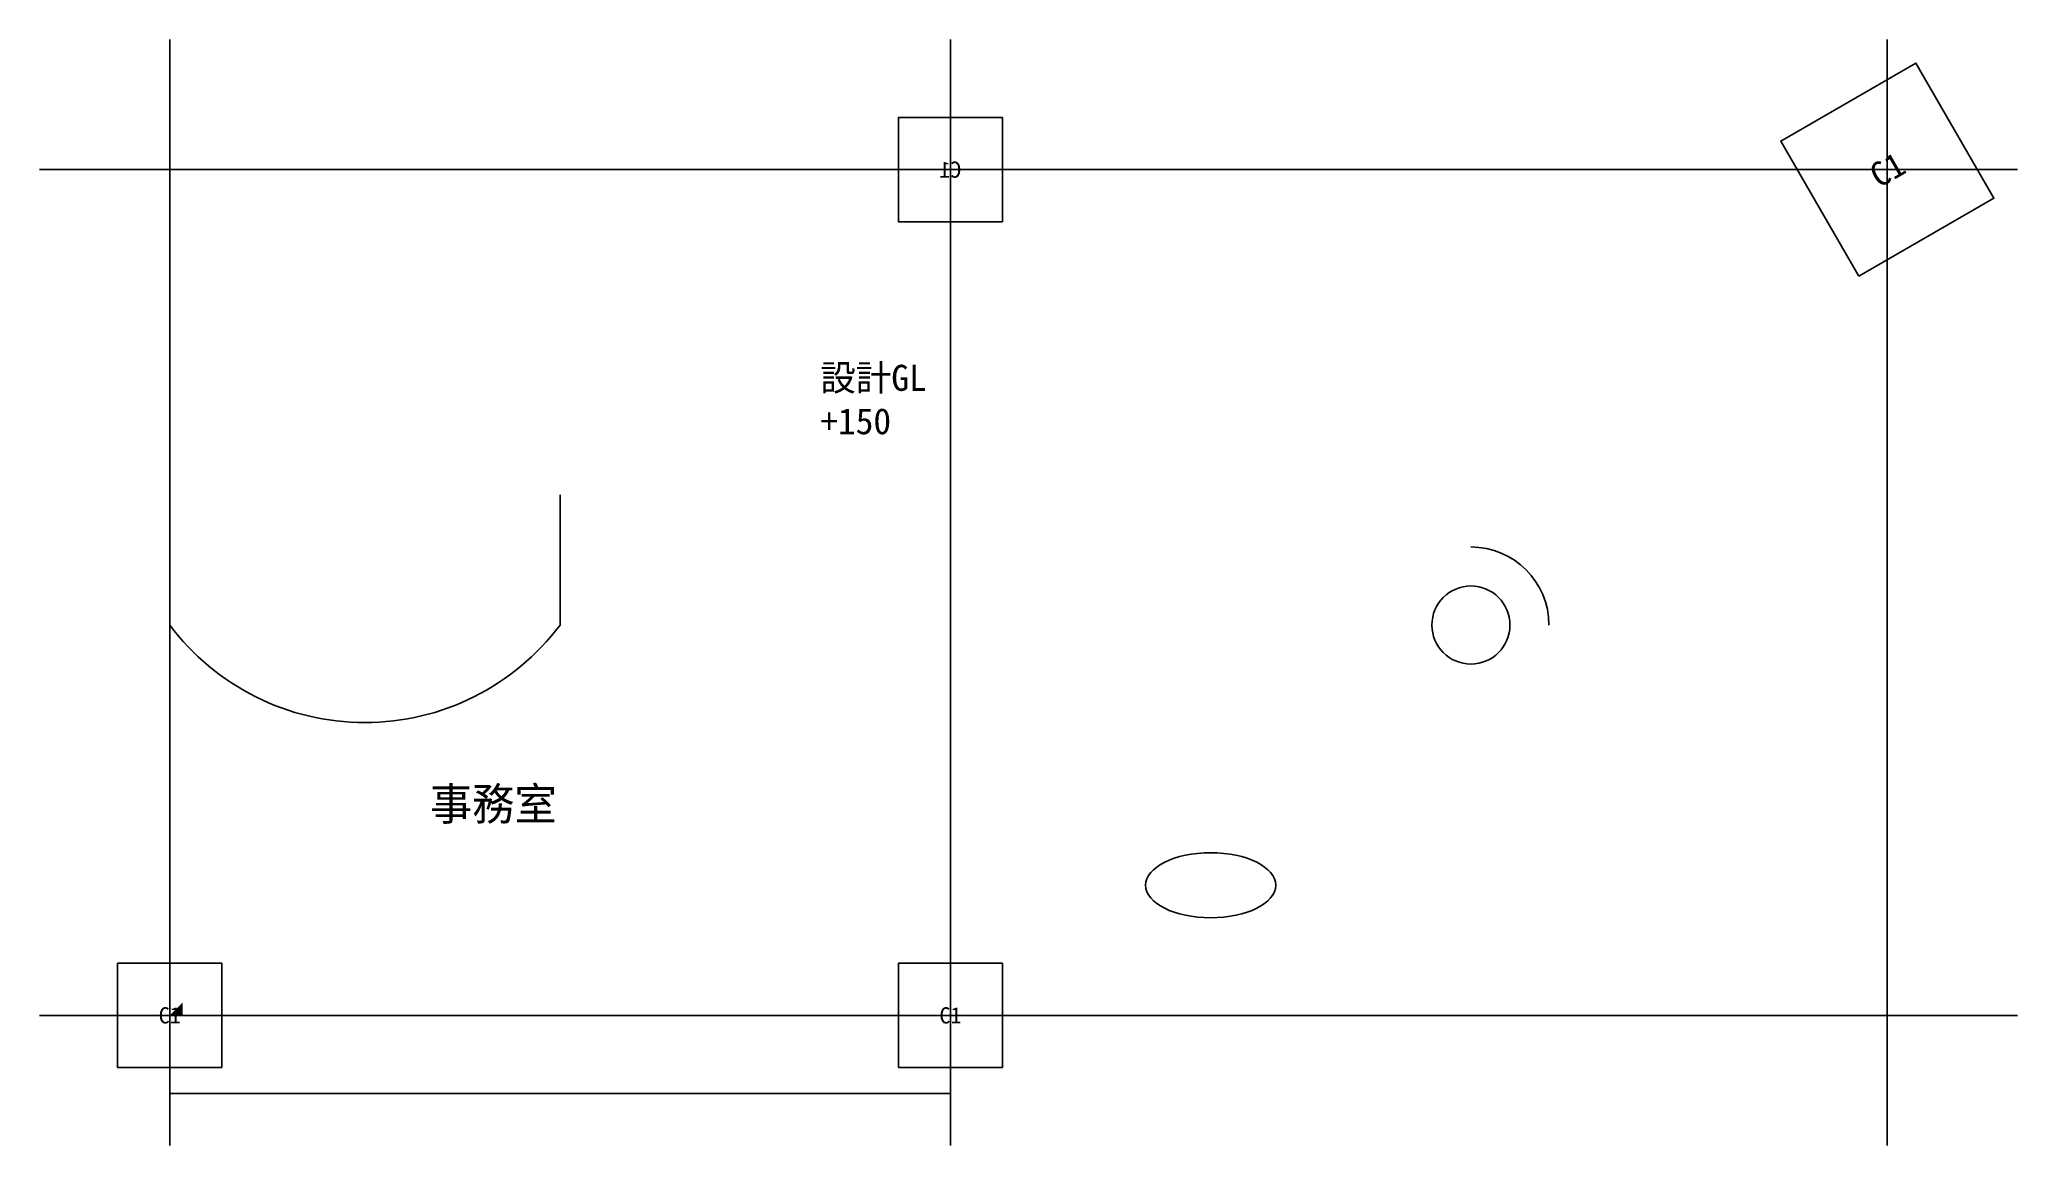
# Model space of a CAD drawing. Header units: millimetres. Extents: x -1000 to 14200, y -1000 to 7500.
import ezdxf
from ezdxf.enums import TextEntityAlignment as Align

# ---------------------------------------------------------------- set-up
doc = ezdxf.new("R2010")
doc.units = ezdxf.units.MM
doc.layers.add('躯体', color=7, linetype='Continuous')
doc.layers.add('通り芯', color=1, linetype='Continuous')
doc.styles.add('OpenSansCondensed-Light', font='OpenSansCondensed-Light.ttf')
doc.dimstyles.new('EZDXF', dxfattribs={"dimtxt": 0.25, "dimasz": 0.175, "dimexe": 0.375, "dimexo": 0.125, "dimgap": 0.1, "dimtad": 1, "dimlfac": 100, "dimzin": 12, "dimdsep": 46, "dimtxsty": 'OpenSansCondensed-Light', "dimblk": 'ARCHTICK', "dimcen": 2.5, "dimazin": 3, "dimtfac": 0.5, "dimtmove": 2, "dimatfit": 3})

# ---------------------------------------------------------------- blocks, each defined once
blk = doc.blocks.new('柱C1', base_point=(400, 400))
blk.add_lwpolyline([(0, 0), (800, 0), (800, 800), (0, 800)], close=True)
blk.add_text('C1', height=125).set_placement((400, 400), align=Align.MIDDLE_CENTER)
blk = doc.blocks.new('柱セット')
for p in [(0, 0), (6000, 0)]:
    blk.add_blockref('柱C1', p)
blk = doc.blocks.new('_ARCHTICK')
at = {"color": 0, "linetype": 'BYBLOCK', "const_width": 0.15}
blk.add_lwpolyline([(-0.5, -0.5), (0.5, 0.5)], dxfattribs=at)

msp = doc.modelspace()

# ---------------------------------------------------------------- hatches: boundary and pattern name
msp.add_hatch(color=2).paths.add_polyline_path([(0, 0), (100, 0), (100, 100)])

# ---------------------------------------------------------------- linework, layer by layer
at = {"layer": '躯体'}
msp.add_lwpolyline([(0, 3000, 0.5), (3000, 3000), (3000, 4000)], format="xyb", dxfattribs=at)
msp.add_circle((10000, 3000), 300, dxfattribs=at)
msp.add_arc((10000, 3000), 600, 0, 90, dxfattribs=at)
msp.add_ellipse((8000, 1000), major_axis=(500, 0), ratio=0.5, dxfattribs=at)
at = {"layer": '通り芯'}
for p, q in [((0, -1000), (0, 7500)), ((6000, -1000), (6000, 7500)), ((13200, -1000), (13200, 7500)), ((-1000, 6500), (14200, 6500)), ((-1000, 0), (14200, 0))]:
    msp.add_line(p, q, dxfattribs=at)

# ---------------------------------------------------------------- block references
at = {"layer": '躯体', "xscale": 1.5, "yscale": 1.5, "rotation": 30}
msp.add_blockref('柱C1', (13200, 6500), dxfattribs=at)
at = {"layer": '躯体', "xscale": -1}
msp.add_blockref('柱C1', (6000, 6500), dxfattribs=at)
at = {"layer": '躯体'}
msp.add_blockref('柱セット', (0, 0), dxfattribs=at)

# ---------------------------------------------------------------- texts
msp.add_text('事務室', height=250, dxfattribs=at).set_placement((2000, 1500))
at = {"layer": '躯体', "insert": (5000, 5000), "char_height": 200, "attachment_point": 1}
msp.add_mtext('{\\fMS Gothic;設計GL\\P+150}', dxfattribs=at)

# ---------------------------------------------------------------- dimensions: what is measured, and where the dimension line sits
at = {"layer": '躯体'}
msp.add_linear_dim(base=(0, -600), p1=(0, 0), p2=(6000, 0), dimstyle='EZDXF', dxfattribs=at).render()

doc.saveas('drawing.dxf')
